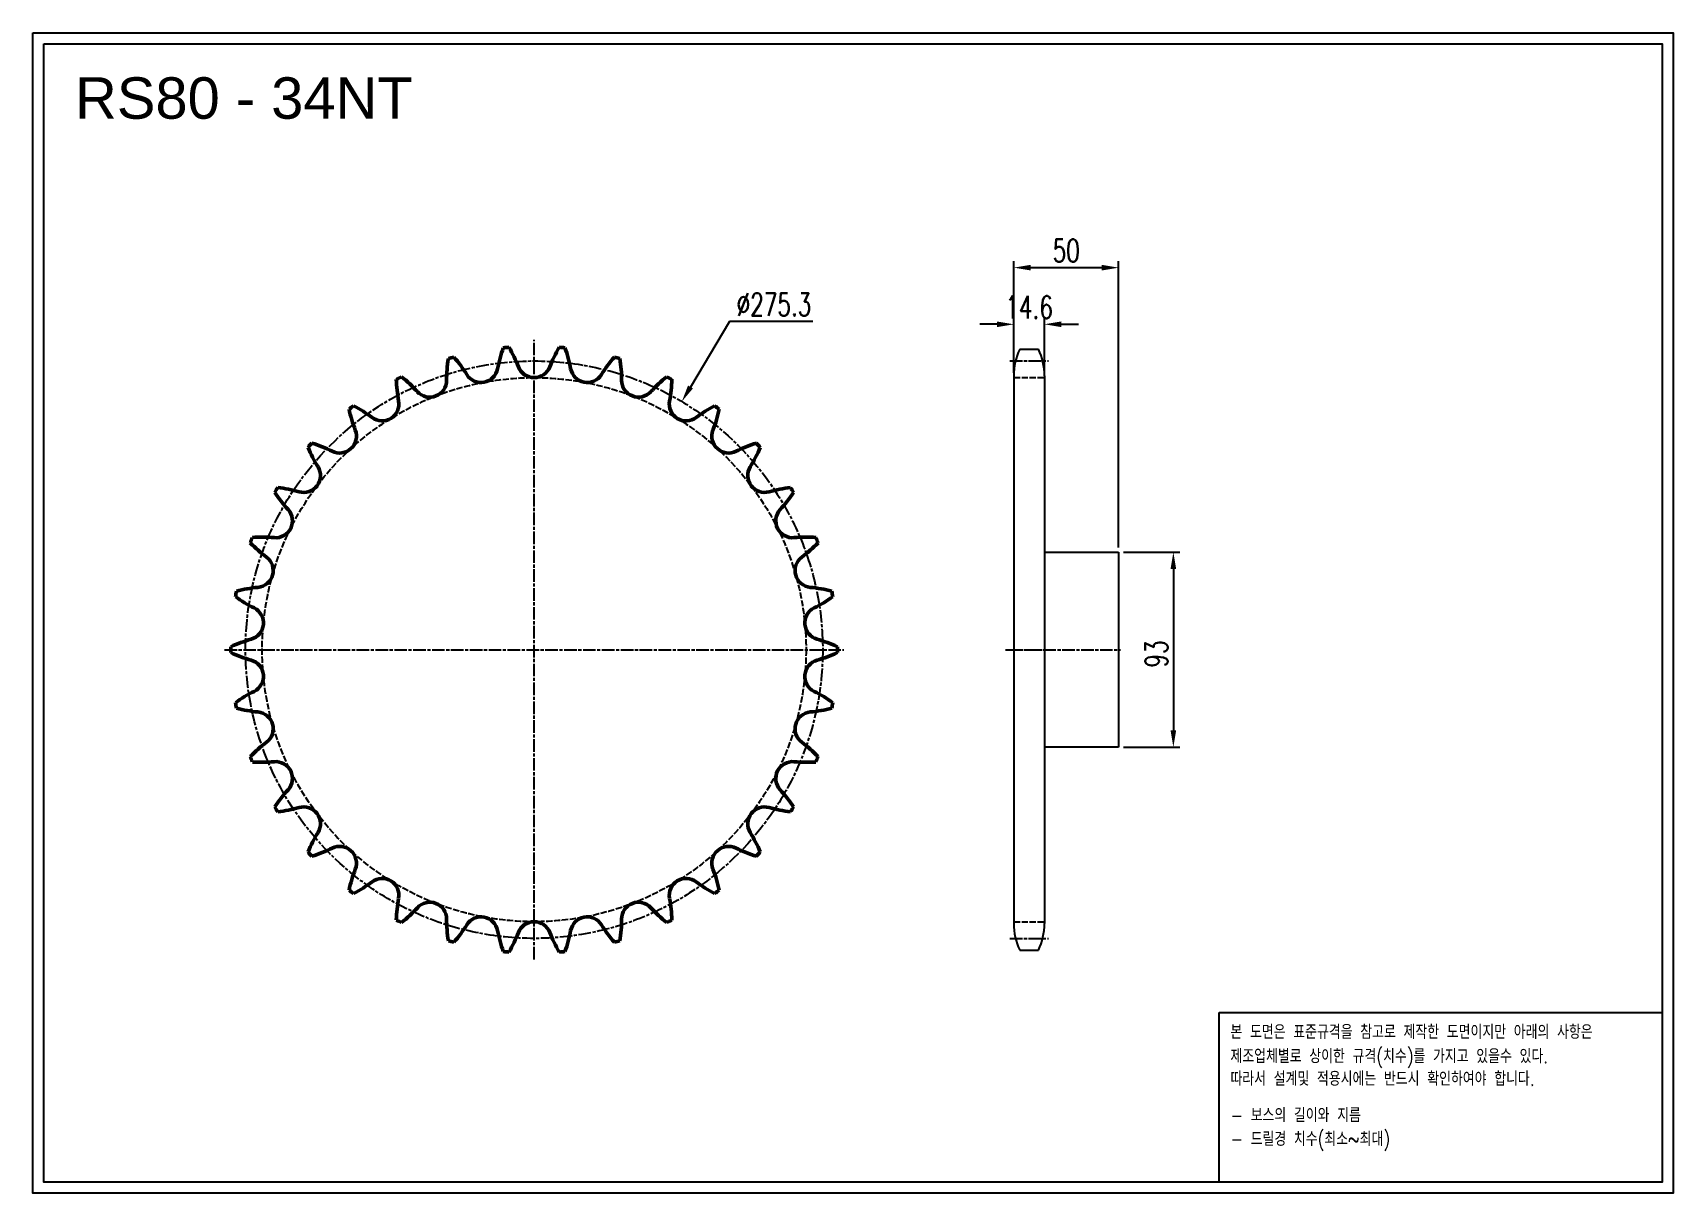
# Model space of a CAD drawing. Header units: millimetres. Extents: x -64963 to -64181, y 16933 to 17486.
import ezdxf

# ---------------------------------------------------------------- set-up
doc = ezdxf.new("R2010")
doc.units = ezdxf.units.MM
for name, pattern in [('AM_ISO02W050', [7.5, 6, -1.5]), ('AM_ISO02W050x2', [3.75, 3, -0.75]), ('AM_ISO08W050', [18, 12, -1.5, 3, -1.5]), ('AM_ISO08W050x2', [9, 6, -0.75, 1.5, -0.75])]:
    doc.linetypes.add(name, pattern=pattern)
for name, color, linetype, lineweight in [('AM_0N', 7, 'Continuous', 50), ('AM_3N', 6, 'AM_ISO02W050', 25), ('AM_7', 4, 'AM_ISO08W050', 25), ('AM_7N', 4, 'AM_ISO08W050', 25)]:
    doc.layers.add(name, color=color, linetype=linetype, lineweight=lineweight)
doc.layers.add('S-DIM', color=7, linetype='Continuous')
doc.styles.add('HAN', font='ROMANS.shx', dxfattribs={"width": 0.7, "bigfont": 'whgtxt.shx'})
doc.styles.add('HSG', font='SIMPLEX.shx', dxfattribs={"width": 0.7, "bigfont": 'HSG.shx'})
doc.styles.get("Standard").update_dxf_attribs({"font": 'arial.ttf'})
doc.dimstyles.new('APP23', dxfattribs={"dimscale": 4.5, "dimtxt": 2.4, "dimasz": 1.8, "dimexe": 0.7, "dimexo": 0.5, "dimgap": 0.6, "dimtad": 1, "dimtoh": 1, "dimdec": 1, "dimrnd": 0.01, "dimzin": 9, "dimdsep": 46, "dimtxsty": 'HSG', "dimcen": 0, "dimclrd": 1, "dimclre": 1, "dimclrt": 256, "dimazin": 2, "dimtp": 1, "dimtm": 1, "dimtfac": 0.5, "dimtdec": 1, "dimtix": 1, "dimtofl": 0, "dimtmove": 0, "dimatfit": 3, "dimfxl": 0, "dimtvp": 1, "dimtolj": 2, "dimlwd": -1, "dimlwe": -1, "dimarcsym": 0})

# ---------------------------------------------------------------- blocks, each defined once
blk = doc.blocks.new('*D1')
at = {"layer": 'Defpoints', "color": 0, "transparency": 16777216}
for p in [(-64445.46, 17238.53), (-64445.46, 17145.53), (-64419.37, 17145.53)]:
    blk.add_point(p, dxfattribs=at)
at = {"layer": 'S-DIM', "color": 1, "transparency": 16777216}
for p, q in [((-64443.21, 17238.53), (-64416.22, 17238.53)), ((-64419.37, 17230.43), (-64419.37, 17153.63)), ((-64443.21, 17145.53), (-64416.22, 17145.53))]:
    blk.add_line(p, q, dxfattribs=at)
for points in [[(-64420.72, 17230.43), (-64418.02, 17230.43), (-64419.37, 17238.53)], [(-64420.72, 17153.63), (-64418.02, 17153.63), (-64419.37, 17145.53)]]:
    blk.add_solid(points, dxfattribs=at)
at = {"layer": 'S-DIM', "transparency": 16777216, "insert": (-64427.47, 17189.99), "char_height": 10.8, "attachment_point": 5, "rotation": 90, "style": 'HSG'}
blk.add_mtext('\\A2;93', dxfattribs=at)
blk = doc.blocks.new('*D2')
at = {"layer": 'Defpoints', "color": 0, "transparency": 16777216}
for p in [(-64480.86, 17347.16), (-64495.46, 17321.73), (-64480.86, 17321.73)]:
    blk.add_point(p, dxfattribs=at)
at = {"layer": 'S-DIM', "color": 1, "transparency": 16777216}
for p, q in [((-64503.56, 17347.16), (-64511.66, 17347.16)), ((-64495.46, 17323.98), (-64495.46, 17350.31)), ((-64480.86, 17323.98), (-64480.86, 17350.31)), ((-64472.76, 17347.16), (-64464.66, 17347.16))]:
    blk.add_line(p, q, dxfattribs=at)
for points in [[(-64503.56, 17348.51), (-64503.56, 17345.81), (-64495.46, 17347.16)], [(-64472.76, 17348.51), (-64472.76, 17345.81), (-64480.86, 17347.16)]]:
    blk.add_solid(points, dxfattribs=at)
at = {"layer": 'S-DIM', "transparency": 16777216, "insert": (-64488.16, 17355.26), "char_height": 10.8, "attachment_point": 5, "style": 'HSG'}
blk.add_mtext('\\A2;14.6', dxfattribs=at)
blk = doc.blocks.new('*D3')
at = {"layer": 'Defpoints', "color": 0, "transparency": 16777216}
for p in [(-64445.46, 17374.16), (-64495.46, 17321.73), (-64445.46, 17238.53)]:
    blk.add_point(p, dxfattribs=at)
at = {"layer": 'S-DIM', "color": 1, "transparency": 16777216}
for p, q in [((-64495.46, 17323.98), (-64495.46, 17377.31)), ((-64445.46, 17240.78), (-64445.46, 17377.31)), ((-64487.36, 17374.16), (-64453.56, 17374.16))]:
    blk.add_line(p, q, dxfattribs=at)
for points in [[(-64487.36, 17375.51), (-64487.36, 17372.81), (-64495.46, 17374.16)], [(-64453.56, 17375.51), (-64453.56, 17372.81), (-64445.46, 17374.16)]]:
    blk.add_solid(points, dxfattribs=at)
at = {"layer": 'S-DIM', "transparency": 16777216, "insert": (-64470.46, 17382.26), "char_height": 10.8, "attachment_point": 5, "style": 'HSG'}
blk.add_mtext('\\A2;50', dxfattribs=at)
blk = doc.blocks.new('*D4')
at = {"layer": 'Defpoints', "color": 0, "transparency": 16777216}
for p in [(-64653.83, 17310.29), (-64794.67, 17073.77)]:
    blk.add_point(p, dxfattribs=at)
at = {"layer": 'S-DIM', "color": 1, "transparency": 16777216}
for p, q in [((-64631.09, 17348.48), (-64649.68, 17317.25)), ((-64591.31, 17348.48), (-64631.09, 17348.48))]:
    blk.add_line(p, q, dxfattribs=at)
blk.add_solid([(-64650.84, 17317.95), (-64648.52, 17316.56), (-64653.83, 17310.29)], dxfattribs=at)
at = {"layer": 'S-DIM', "transparency": 16777216, "insert": (-64609.85, 17356.58), "char_height": 10.8, "attachment_point": 5, "style": 'HSG'}
blk.add_mtext('\\A2;∅275.3', dxfattribs=at)
blk = doc.blocks.new('notice1')
at = {"color": 4}
blk.add_lwpolyline([(-22142.12, 1735.9), (-22053.8, 1735.9), (-22053.8, 1702.07), (-22142.12, 1702.07)], close=True, dxfattribs=at)
at = {"color": 4, "style": 'HAN', "width": 0.8}
for s, p in [('본 도면은 표준규격을 참고로 제작한 도면이지만 아래의 사항은', (-22139.9, 1730.62)), ('제조업체별로 상이한 규격(치수)를 가지고 있을수 있다.', (-22139.9, 1725.78)), ('따라서 설계및 적용시에는 반드시 확인하여야 합니다.', (-22139.9, 1721.28)), ('- 보스의 길이와 지름', (-22139.9, 1714.03)), ('- 드릴경 치수(최소~최대)', (-22139.9, 1709.27))]:
    blk.add_text(s, height=2.7949, dxfattribs=at).set_placement(p)

msp = doc.modelspace()

# ---------------------------------------------------------------- linework, layer by layer
for p, q in [((-64492.66, 17335.28), (-64483.66, 17335.28)), ((-64495.46, 17322.58), (-64495.46, 17061.48)), ((-64480.86, 17322.58), (-64480.86, 17061.48)), ((-64480.86, 17238.53), (-64445.46, 17238.53)), ((-64445.46, 17238.53), (-64445.46, 17145.53)), ((-64445.46, 17145.53), (-64480.86, 17145.53)), ((-64492.66, 17048.78), (-64483.66, 17048.78))]:
    msp.add_line(p, q)
for points in [[(-64963.35, 17486.11), (-64180.98, 17486.11), (-64180.98, 16932.92), (-64963.35, 16932.92)], [(-64958.08, 17480.84), (-64186.25, 17480.84), (-64186.25, 16938.19), (-64958.08, 16938.19)]]:
    msp.add_lwpolyline(points, close=True)
for centre, start, end in [((-64465.26, 17322.58), 155.13196, 180), ((-64511.06, 17322.58), 0, 24.86804), ((-64465.26, 17061.48), 180, 204.86804), ((-64511.06, 17061.48), 335.13196, 0)]:
    msp.add_arc(centre, 30.2, start, end)
at = {"layer": 'AM_0N'}
for centre, radius, start, end in [((-64697.38, 17320.25), 68.6, 171.15897, 179.85294), ((-64724.25, 17192.03), 144.67, 105.33631, 106.42839), ((-64814.59, 17286.9), 68.6, 31.91176, 40.60574), ((-64674.27, 17313.13), 68.6, 160.57073, 169.26471), ((-64724.25, 17192.03), 144.67, 94.74808, 95.84016), ((-64795.62, 17301.89), 68.6, 21.32353, 30.0175), ((-64652.87, 17301.89), 68.6, 149.9825, 158.67647), ((-64724.25, 17192.03), 144.67, 84.15984, 85.25192), ((-64774.22, 17313.13), 68.6, 10.73529, 19.42927), ((-64633.9, 17286.9), 68.6, 139.39426, 148.08824), ((-64724.25, 17192.03), 144.67, 73.57161, 74.66369), ((-64751.12, 17320.25), 68.6, 0.14706, 8.84103), ((-64724.25, 17192.03), 144.67, 115.92455, 117.01663), ((-64830.49, 17268.69), 68.6, 42.5, 51.19397), ((-64749.55, 17327.41), 8.02, 211.91176, 349.26471), ((-64724.25, 17329.75), 8.02, 201.32353, 338.67647), ((-64698.94, 17327.41), 8.02, 190.73529, 328.08824), ((-64618.01, 17268.69), 68.6, 128.80603, 137.5), ((-64724.25, 17192.03), 144.67, 62.98337, 64.07545), ((-64721.4, 17323.01), 68.6, 181.7472, 190.44118), ((-64774, 17320.45), 8.02, 222.5, 359.85294), ((-64674.5, 17320.45), 8.02, 180.14706, 317.5), ((-64727.1, 17323.01), 68.6, 349.55882, 358.2528), ((-64724.25, 17192.03), 144.67, 126.51279, 127.60486), ((-64745.51, 17321.3), 68.6, 192.33544, 201.02941), ((-64842.77, 17247.86), 68.6, 53.08824, 61.78221), ((-64796.75, 17309.12), 8.02, 233.08824, 10.44118), ((-64651.75, 17309.12), 8.02, 169.55882, 306.91176), ((-64605.73, 17247.86), 68.6, 118.21779, 126.91176), ((-64702.98, 17321.3), 68.6, 338.97059, 347.66456), ((-64724.25, 17192.03), 144.67, 52.39514, 53.48721), ((-64724.25, 17192.03), 144.67, 137.10102, 138.1931), ((-64851.01, 17225.13), 68.6, 63.67647, 72.37044), ((-64817.03, 17293.81), 8.02, 243.67647, 21.02941), ((-64631.46, 17293.81), 8.02, 158.97059, 296.32353), ((-64597.49, 17225.13), 68.6, 107.62956, 116.32353), ((-64724.25, 17192.03), 144.67, 41.8069, 42.89898), ((-64768.9, 17315.19), 68.6, 202.92367, 211.61765), ((-64679.59, 17315.19), 68.6, 328.38235, 337.07633), ((-64834.15, 17275.03), 8.02, 254.26471, 31.61765), ((-64614.34, 17275.03), 8.02, 148.38235, 285.73529), ((-64724.25, 17192.03), 144.67, 147.68926, 148.78133), ((-64790.77, 17304.89), 68.6, 213.51191, 222.20588), ((-64854.93, 17201.28), 68.6, 74.26471, 82.95868), ((-64593.56, 17201.28), 68.6, 97.04132, 105.73529), ((-64657.72, 17304.89), 68.6, 317.79412, 326.48809), ((-64724.25, 17192.03), 144.67, 31.21867, 32.31074), ((-64847.53, 17253.42), 8.02, 264.85294, 42.20588), ((-64600.96, 17253.42), 8.02, 137.79412, 275.14706), ((-64724.25, 17192.03), 144.67, 158.27749, 159.36957), ((-64854.4, 17177.11), 68.6, 84.85294, 93.54691), ((-64594.09, 17177.11), 68.6, 86.45309, 95.14706), ((-64724.25, 17192.03), 144.67, 20.63043, 21.72251), ((-64810.38, 17290.75), 68.6, 224.10015, 232.79412), ((-64856.71, 17229.72), 8.02, 275.44118, 52.79412), ((-64591.78, 17229.72), 8.02, 127.20588, 264.55882), ((-64638.11, 17290.75), 68.6, 307.20588, 315.89985), ((-64724.25, 17192.03), 144.67, 168.86573, 169.9578), ((-64849.45, 17153.44), 68.6, 95.44118, 104.13515), ((-64599.05, 17153.44), 68.6, 75.86485, 84.55882), ((-64724.25, 17192.03), 144.67, 10.0422, 11.13427), ((-64827.05, 17273.24), 68.6, 234.68838, 243.38235), ((-64621.44, 17273.24), 68.6, 296.61765, 305.31162), ((-64861.38, 17204.74), 8.02, 286.02941, 63.38235), ((-64587.11, 17204.74), 8.02, 116.61765, 253.97059), ((-64840.22, 17131.1), 68.6, 106.02941, 114.72338), ((-64608.27, 17131.1), 68.6, 65.27662, 73.97059), ((-64724.25, 17192.03), 144.67, 179.45396, 180.54604), ((-64840.22, 17252.96), 68.6, 245.27662, 253.97059), ((-64608.27, 17252.96), 68.6, 286.02941, 294.72338), ((-64724.25, 17192.03), 144.67, 359.45396, 0.54604), ((-64861.38, 17179.32), 8.02, 296.61765, 73.97059), ((-64587.11, 17179.32), 8.02, 106.02941, 243.38235), ((-64827.05, 17110.82), 68.6, 116.61765, 125.31162), ((-64724.25, 17192.03), 144.67, 190.0422, 191.13427), ((-64621.44, 17110.82), 68.6, 54.68838, 63.38235), ((-64724.25, 17192.03), 144.67, 348.86573, 349.9578), ((-64849.45, 17230.62), 68.6, 255.86485, 264.55882), ((-64856.71, 17154.34), 8.02, 307.20588, 84.55882), ((-64591.78, 17154.34), 8.02, 95.44118, 232.79412), ((-64599.05, 17230.62), 68.6, 275.44118, 284.13515), ((-64810.38, 17093.31), 68.6, 127.20588, 135.89985), ((-64638.11, 17093.31), 68.6, 44.10015, 52.79412), ((-64724.25, 17192.03), 144.67, 200.63043, 201.72251), ((-64854.4, 17206.95), 68.6, 266.45309, 275.14706), ((-64847.53, 17130.64), 8.02, 317.79412, 95.14706), ((-64600.96, 17130.64), 8.02, 84.85294, 222.20588), ((-64594.09, 17206.95), 68.6, 264.85294, 273.54691), ((-64724.25, 17192.03), 144.67, 338.27749, 339.36957), ((-64790.77, 17079.17), 68.6, 137.79412, 146.48809), ((-64657.72, 17079.17), 68.6, 33.51191, 42.20588), ((-64724.25, 17192.03), 144.67, 211.21867, 212.31074), ((-64854.93, 17182.78), 68.6, 277.04132, 285.73529), ((-64834.15, 17109.03), 8.02, 328.38235, 105.73529), ((-64614.34, 17109.03), 8.02, 74.26471, 211.61765), ((-64593.56, 17182.78), 68.6, 254.26471, 262.95868), ((-64724.25, 17192.03), 144.67, 327.68926, 328.78133), ((-64768.9, 17068.87), 68.6, 148.38235, 157.07633), ((-64679.59, 17068.87), 68.6, 22.92367, 31.61765), ((-64724.25, 17192.03), 144.67, 221.8069, 222.89898), ((-64851.01, 17158.93), 68.6, 287.62956, 296.32353), ((-64817.03, 17090.25), 8.02, 338.97059, 116.32353), ((-64631.46, 17090.25), 8.02, 63.67647, 201.02941), ((-64597.49, 17158.93), 68.6, 243.67647, 252.37044), ((-64724.25, 17192.03), 144.67, 317.10102, 318.1931), ((-64745.51, 17062.76), 68.6, 158.97059, 167.66456), ((-64702.98, 17062.76), 68.6, 12.33544, 21.02941), ((-64842.77, 17136.2), 68.6, 298.21779, 306.91176), ((-64796.75, 17074.94), 8.02, 349.55882, 126.91176), ((-64651.75, 17074.94), 8.02, 53.08824, 190.44118), ((-64605.73, 17136.2), 68.6, 233.08824, 241.78221), ((-64724.25, 17192.03), 144.67, 232.39514, 233.48721), ((-64721.4, 17061.05), 68.6, 169.55882, 178.2528), ((-64774, 17063.61), 8.02, 0.14706, 137.5), ((-64674.5, 17063.61), 8.02, 42.5, 179.85294), ((-64727.1, 17061.05), 68.6, 1.7472, 10.44118), ((-64724.25, 17192.03), 144.67, 306.51279, 307.60486), ((-64830.49, 17115.37), 68.6, 308.80603, 317.5), ((-64697.38, 17063.81), 68.6, 180.14706, 188.84103), ((-64749.55, 17056.65), 8.02, 10.73529, 148.08824), ((-64698.94, 17056.65), 8.02, 31.91176, 169.26471), ((-64751.12, 17063.81), 68.6, 351.15897, 359.85294), ((-64618.01, 17115.37), 68.6, 222.5, 231.19397), ((-64724.25, 17192.03), 144.67, 242.98337, 244.07545), ((-64814.59, 17097.16), 68.6, 319.39426, 328.08824), ((-64674.27, 17070.93), 68.6, 190.73529, 199.42927), ((-64795.62, 17082.17), 68.6, 329.9825, 338.67647), ((-64724.25, 17054.31), 8.02, 21.32353, 158.67647), ((-64652.87, 17082.17), 68.6, 201.32353, 210.0175), ((-64774.22, 17070.93), 68.6, 340.57073, 349.26471), ((-64633.9, 17097.16), 68.6, 211.91176, 220.60574), ((-64724.25, 17192.03), 144.67, 295.92455, 297.01663), ((-64724.25, 17192.03), 144.67, 253.57161, 254.66369), ((-64724.25, 17192.03), 144.67, 264.15984, 265.25192), ((-64724.25, 17192.03), 144.67, 274.74808, 275.84016), ((-64724.25, 17192.03), 144.67, 285.33631, 286.42839)]:
    msp.add_arc(centre, radius, start, end, dxfattribs=at)
at = {"layer": 'AM_3N', "linetype": 'AM_ISO02W050x2'}
for p, q in [((-64495.46, 17321.73), (-64480.86, 17321.73)), ((-64495.46, 17062.33), (-64480.86, 17062.33))]:
    msp.add_line(p, q, dxfattribs=at)
msp.add_circle((-64724.25, 17192.03), 129.7, dxfattribs=at)
at = {"layer": 'AM_7', "linetype": 'AM_ISO08W050x2'}
for p, q in [((-64497.4, 17329.67), (-64478.92, 17329.67)), ((-64499.35, 17192.03), (-64444.59, 17192.03)), ((-64497.4, 17192.03), (-64478.92, 17192.03)), ((-64497.4, 17054.39), (-64478.92, 17054.39))]:
    msp.add_line(p, q, dxfattribs=at)
msp.add_circle((-64724.25, 17192.03), 137.64, dxfattribs=at)
at = {"layer": 'AM_7N', "linetype": 'AM_ISO08W050x2'}
for p, q in [((-64724.25, 17044.36), (-64724.25, 17339.7)), ((-64871.92, 17192.03), (-64576.57, 17192.03))]:
    msp.add_line(p, q, dxfattribs=at)

# ---------------------------------------------------------------- block references
at = {"xscale": 2.3911759872, "yscale": 2.3911759872, "zscale": 2.3911759872}
msp.add_blockref('notice1', (-11451.74, 12868.25), dxfattribs=at)

# ---------------------------------------------------------------- texts
msp.add_text('RS80 - 34NT', height=19.7568).set_placement((-64943.2, 17445.15))

# ---------------------------------------------------------------- dimensions: what is measured, and where the dimension line sits
at = {"layer": 'S-DIM'}
dim = msp.add_linear_dim(base=(-64445.46, 17374.16), p1=(-64495.46, 17321.73), p2=(-64445.46, 17238.53), dimstyle='APP23', dxfattribs=at)
dim.commit()
dim.dimension.update_dxf_attribs({"geometry": '*D3', "text_midpoint": (-64470.46, 17382.26)})
dim = msp.add_diameter_dim_2p(p1=(-64794.67, 17073.77), p2=(-64653.83, 17310.29), dimstyle='APP23', dxfattribs=at)
dim.commit()
dim.dimension.update_dxf_attribs({"geometry": '*D4', "text_midpoint": (-64609.85, 17348.48), "dimtype": 131})
dim = msp.add_linear_dim(base=(-64480.86, 17347.16), p1=(-64495.46, 17321.73), p2=(-64480.86, 17321.73), dimstyle='APP23', dxfattribs=at)
dim.commit()
dim.dimension.update_dxf_attribs({"geometry": '*D2', "text_midpoint": (-64488.16, 17347.16), "dimtype": 128})
dim = msp.add_linear_dim(base=(-64419.37, 17145.53), p1=(-64445.46, 17238.53), p2=(-64445.46, 17145.53), angle=90, dimstyle='APP23', dxfattribs=at)
dim.commit()
dim.dimension.update_dxf_attribs({"geometry": '*D1', "text_midpoint": (-64419.37, 17189.99), "dimtype": 128})

doc.saveas('drawing.dxf')
